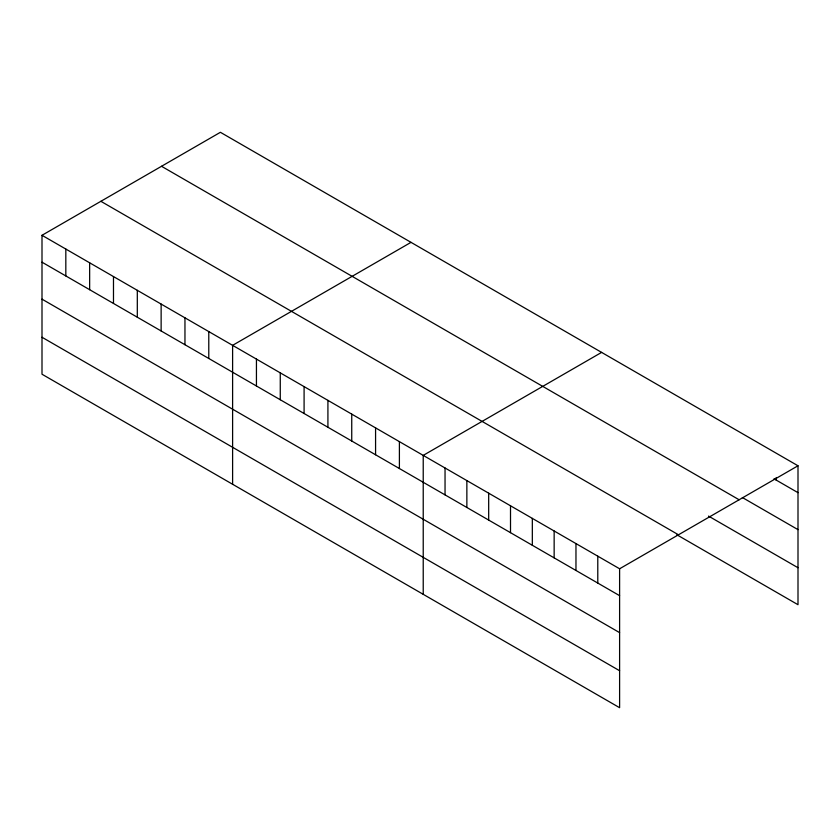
<?xml version="1.0" encoding="UTF-8"?>
<svg xmlns="http://www.w3.org/2000/svg" width="840" height="840" viewBox="0 0 840 840"><rect width="100%" height="100%" fill="white"/><g stroke="black" fill="none" stroke-linecap="round" stroke-linejoin="round"><path stroke-width="1.26" d="M42 235.295L619.605 568.775L619.605 707.7L42 374.22L42 235.295L220.395 132.3L798 465.78L798 604.706L676.893 534.786M411.002 242.351L232.607 345.334L232.607 484.271M601.608 352.391L423.224 455.385L423.224 594.321M619.605 568.775L798 465.78M773.997 478.81L798 492.671M742.361 497.522L798 529.641M161.522 166.288L739.126 499.769M708.529 516.086L798 567.735M100.873 201.306L678.478 534.786M42 262.185L619.605 595.665M42 299.156L619.605 632.635M42 337.25L619.605 670.73M776.181 477.509L776.181 480.07M597.786 556.175L597.786 583.065M575.967 543.575L575.967 570.465M554.148 530.975L554.148 557.875M532.329 518.375L532.329 545.275M510.51 505.775L510.51 532.676M488.681 493.185L488.681 520.076M466.862 480.585L466.862 507.476M445.043 467.985L445.043 494.876M399.399 441.63L399.399 468.531M375.575 427.875L375.575 454.766M351.74 414.12L351.74 441.011M327.915 400.365L327.915 427.256M304.091 386.61L304.091 413.501M280.266 372.855L280.266 399.745M256.442 359.09L256.442 385.991M208.782 331.58L208.782 358.481M184.958 317.825L184.958 344.726M161.133 304.07L161.133 330.971M137.309 290.315L137.309 317.205M113.484 276.56L113.484 303.45M89.649 262.805L89.649 289.695M65.825 249.049L65.825 275.94"/></g></svg>
